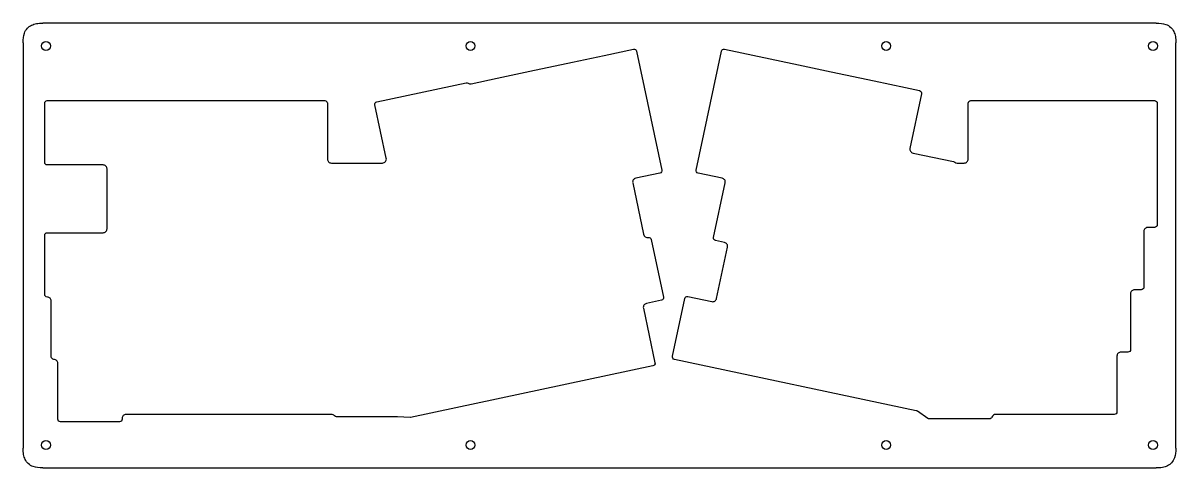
# Model space of a CAD drawing. Header units: millimetres. Extents: x -365 to -13, y 9 to 145.
import ezdxf

# ---------------------------------------------------------------- set-up
doc = ezdxf.new("R2010")
doc.units = ezdxf.units.MM
doc.layers.get('0').update_dxf_attribs({"linetype": 'CONTINUOUS'})

msp = doc.modelspace()

# ---------------------------------------------------------------- linework, layer by layer
for p, q in [((-18.96, 145.33), (-358.96, 145.33)), ((-364.96, 139.33), (-364.96, 15.45)), ((-12.96, 15.45), (-12.96, 139.33)), ((-358.96, 9.45), (-18.96, 9.45))]:
    msp.add_line(p, q)
for points in [[(-177.9, 97.93, 0.414214), (-178.82, 96.51), (-175.49, 80.81, 0.408146), (-174.09, 79.88, -0.408146), (-173.16, 79.26), (-169.4, 61.6, -0.414214), (-170.02, 60.66), (-174.64, 59.67, 0.414214), (-175.56, 58.25), (-172.02, 41.57, -0.414214), (-172.63, 40.62), (-246.62, 24.9, -0.062383), (-246.81, 24.88), (-250.68, 25.04, 0.009943), (-250.73, 25.04), (-269.25, 25.04, -0.226147), (-269.87, 25.33, 0.226147), (-270.8, 25.78), (-291.03, 25.78), (-291.03, 25.78), (-301.15, 25.78), (-301.15, 25.78), (-314.55, 25.78), (-314.55, 25.78), (-324.38, 25.78), (-333.5, 25.78, 0.414214), (-334.7, 24.58), (-334.7, 24.35, -0.414214), (-335.5, 23.55), (-353.55, 23.55, -0.414214), (-354.35, 24.35), (-354.35, 41.4, 0.414214), (-355.55, 42.6, -0.414214), (-356.35, 43.4), (-356.35, 60.45, 0.414214), (-357.55, 61.65, -0.414214), (-358.35, 62.45), (-358.35, 80.5, -0.414214), (-357.55, 81.3), (-340.51, 81.3, 0.414214), (-339.31, 82.5), (-339.31, 100.78, 0.414214), (-340.51, 101.98), (-357.56, 101.98, -0.414214), (-358.36, 102.78), (-358.36, 120.83, -0.414214), (-357.56, 121.63), (-272.83, 121.63, -0.414214), (-272.03, 120.83), (-272.03, 103.78, 0.414214), (-270.83, 102.58), (-255.24, 102.58, 0.476976), (-254.07, 104.03), (-257.54, 120.36, -0.414214), (-256.92, 121.31), (-229.69, 127.1, -0.200786), (-229.08, 126.98, 0.200786), (-228.17, 126.81), (-220.17, 128.51), (-220.17, 128.51), (-210.27, 130.62), (-210.27, 130.62), (-197.16, 133.4), (-197.16, 133.4), (-187.55, 135.44), (-178.59, 137.35, -0.414214), (-177.64, 136.73), (-169.92, 100.44, -0.414214), (-170.54, 99.5)], [(-94.16, 107.06, 0.414214), (-93.23, 105.64), (-80.85, 103, -0.118205), (-80.52, 102.84, 0.171677), (-79.76, 102.58), (-77.61, 102.58, 0.414214), (-76.41, 103.78), (-76.41, 120.83, -0.414214), (-75.61, 121.63), (-19.46, 121.63, -0.414214), (-18.66, 120.83), (-18.66, 83.73, -0.414214), (-19.46, 82.93), (-21.54, 82.93, 0.414214), (-22.74, 81.73), (-22.74, 64.68, -0.414214), (-23.54, 63.88), (-25.61, 63.88, 0.414214), (-26.81, 62.68), (-26.81, 45.63, -0.414214), (-27.61, 44.83), (-29.78, 44.83, 0.414214), (-30.98, 43.63), (-30.98, 26.58, -0.414214), (-31.78, 25.78), (-68, 25.78, 0.315083), (-69.13, 24.99, -0.315083), (-69.88, 24.46), (-88.28, 24.46, -0.149899), (-88.73, 24.6), (-91.9, 26.75, 0.096731), (-92.32, 26.93), (-166.08, 42.6, -0.414214), (-166.7, 43.55), (-162.94, 61.21, -0.414214), (-162, 61.83), (-154.63, 60.26, 0.414214), (-153.21, 61.19), (-149.87, 76.88, 0.414214), (-150.8, 78.31), (-153.5, 78.88, -0.414214), (-154.12, 79.83), (-150.57, 96.51, 0.414214), (-151.5, 97.93), (-158.86, 99.5, -0.414214), (-159.47, 100.44), (-151.76, 136.73, -0.414214), (-150.81, 137.35), (-128.16, 132.54), (-128.16, 132.54), (-118.26, 130.43), (-118.26, 130.43), (-105.15, 127.64), (-105.15, 127.64), (-95.54, 125.6), (-91.23, 124.69, -0.414214), (-90.61, 123.74)]]:
    msp.add_lwpolyline(points, format="xyb", close=True)
for centre in [(-357.96, 138.33), (-228.34, 138.33), (-101.43, 138.33), (-19.96, 138.33), (-357.96, 16.45), (-228.34, 16.45), (-101.43, 16.45), (-19.96, 16.45)]:
    msp.add_circle(centre, 1.35)
for points in [[(-364.96, 139.33), (-364.96, 140.45), (-364.82, 141.4), (-364.34, 142.77), (-364.05, 143.29), (-363.28, 144.13), (-362.86, 144.44), (-361.9, 144.91), (-361.39, 145.07), (-360.25, 145.29), (-359.6, 145.33), (-358.96, 145.33)], [(-18.96, 145.33), (-17.85, 145.33), (-16.89, 145.2), (-15.53, 144.71), (-15.01, 144.42), (-14.16, 143.65), (-13.85, 143.23), (-13.38, 142.27), (-13.23, 141.76), (-13.01, 140.62), (-12.96, 139.97), (-12.96, 139.33)], [(-358.96, 9.45), (-360.08, 9.45), (-361.03, 9.59), (-362.4, 10.07), (-362.92, 10.36), (-363.76, 11.13), (-364.07, 11.55), (-364.54, 12.51), (-364.7, 13.02), (-364.92, 14.16), (-364.96, 14.81), (-364.96, 15.45)], [(-12.96, 15.45), (-12.96, 14.33), (-13.1, 13.38), (-13.59, 12.02), (-13.88, 11.49), (-14.64, 10.65), (-15.07, 10.34), (-16.02, 9.87), (-16.53, 9.71), (-17.68, 9.49), (-18.33, 9.45), (-18.96, 9.45)]]:
    msp.add_open_spline(points, degree=3, knots=[0, 0, 0, 0, 0.334484, 0.334484, 0.571257, 0.571257, 0.782727, 0.782727, 0.990955, 0.990955, 1.241274, 1.241274, 1.241274, 1.241274])

doc.saveas('drawing.dxf')
